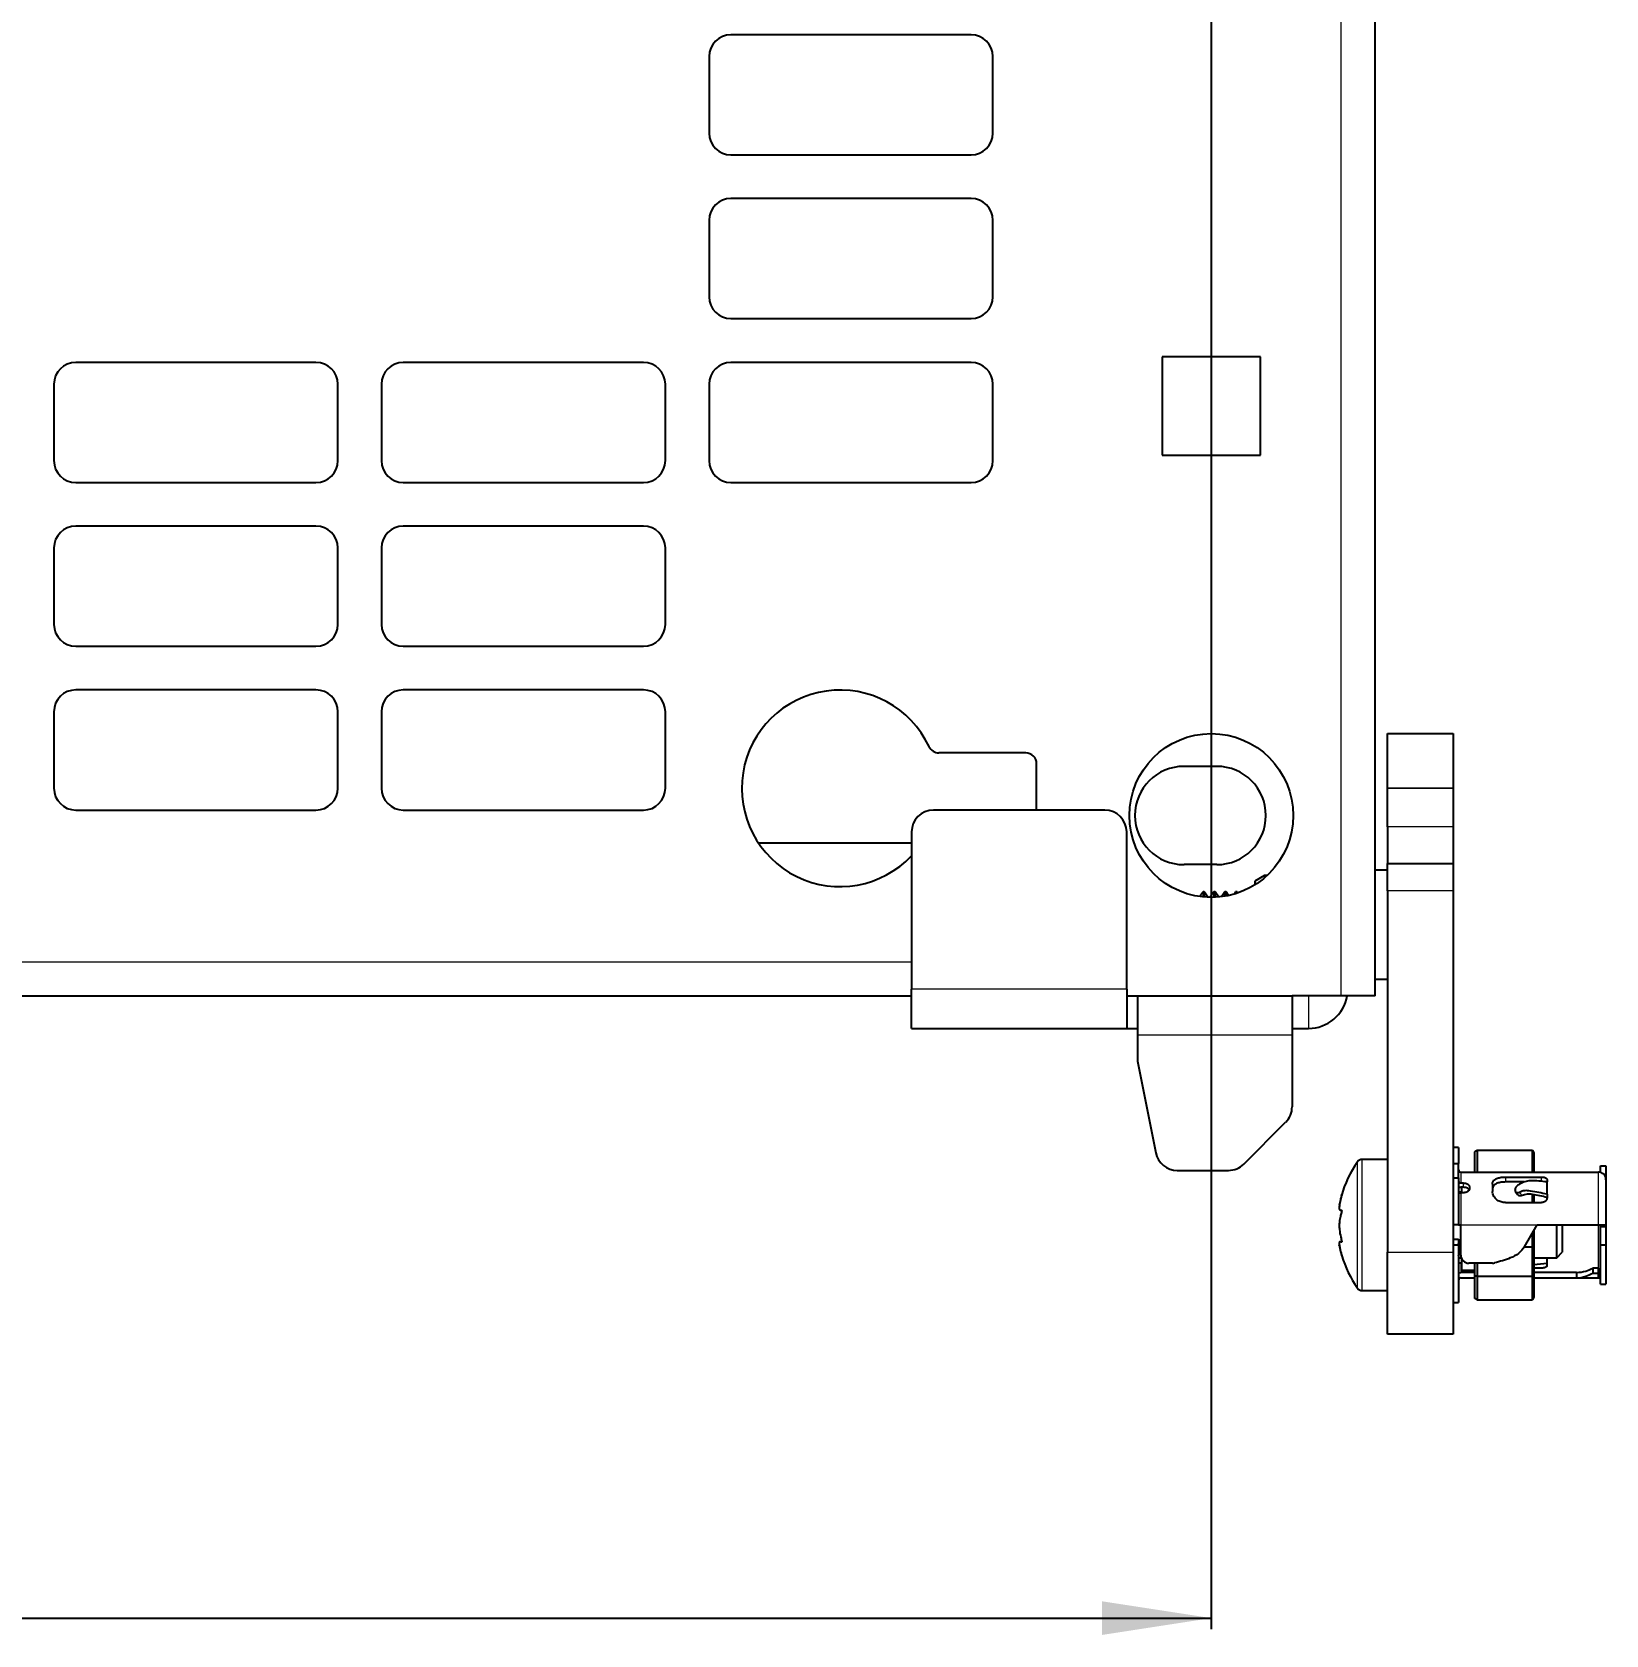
# Model space of a CAD drawing. Header units: millimetres. Extents: x -592 to 811, y -14 to 1990.
# Drawn here: x -123.4 to 20.7, y 92.3 to 239.1 of the extents above; entities that cross this region are included whole.
import ezdxf

# ---------------------------------------------------------------- set-up
doc = ezdxf.new("R2010")
doc.units = ezdxf.units.MM
doc.layers.add('FORMAT', color=7, linetype='Continuous')
doc.styles.add('SLDTEXTSTYLE0', font='TXT', dxfattribs={"width": 0.75})
doc.dimstyles.new('SLDDIMSTYLE0', dxfattribs={"dimtxt": 20, "dimasz": 10, "dimexe": 0, "dimexo": 0.0625, "dimgap": 5, "dimtad": 2, "dimdec": 1, "dimrnd": 1e-09, "dimzin": 12, "dimdsep": 46, "dimtxsty": 'SLDTEXTSTYLE0', "dimsah": 1, "dimcen": 0.09, "dimadec": 0, "dimazin": 3, "dimtfac": 1, "dimtofl": 0, "dimtmove": 0, "dimatfit": 3, "dimfxl": 0, "dimfrac": 2, "dimtolj": 1, "dimtzin": 12, "dimarcsym": 0})

# ---------------------------------------------------------------- blocks, each defined once
blk = doc.blocks.new('_D_4')
at = {"layer": 'FORMAT'}
for p, q in [((-471.42, 992.33), (-471.42, 92.84)), ((-15.42, 992.33), (-15.42, 92.84)), ((-471.42, 93.84), (-15.42, 93.84))]:
    blk.add_line(p, q, dxfattribs=at)
for points in [[(-471.42, 93.84), (-461.42, 92.3), (-461.42, 95.38)], [(-15.42, 93.84), (-25.42, 95.38), (-25.42, 92.3)]]:
    blk.add_solid(points, dxfattribs=at)
at = {"layer": 'FORMAT', "insert": (-265.59, 119.62), "char_height": 20, "attachment_point": 1, "style": 'SLDTEXTSTYLE0'}
blk.add_mtext('456', dxfattribs=at)

msp = doc.modelspace()

# ---------------------------------------------------------------- linework, layer by layer
at = {"color": 8, "linetype": 'Continuous', "lineweight": 18}
for p, q in [((-3.52, 150.84), (-3.52, 1833.84)), ((6.73, 169.84), (0.73, 169.84)), ((0.73, 169.83), (6.73, 169.83)), ((6.73, 166.3), (0.73, 166.3)), ((6.73, 160.45), (0.73, 160.45)), ((-443.47, 153.93), (-42.87, 153.93)), ((-23.17, 151.44), (-42.87, 151.44)), ((-6.52, 150.84), (-6.52, 147.84)), ((-22.17, 147.24), (-8.02, 147.24)), ((-2.04, 124.07), (-2.04, 135.61)), ((-1.6, 123.84), (-1.6, 135.84)), ((7.43, 134.69), (7.43, 133.68)), ((7.68, 133.29), (7.68, 133.68)), ((11.53, 134.23), (11.53, 133.78)), ((14.83, 133.78), (14.83, 134.23)), ((20.03, 129.84), (20.03, 134.69)), ((7.43, 132.79), (7.43, 129.84)), ((7.43, 129.84), (14.43, 129.84)), ((20.03, 125.89), (20.03, 129.84)), ((0.73, 127.34), (6.73, 127.34)), ((7.43, 126.39), (7.43, 125.49))]:
    msp.add_line(p, q, dxfattribs=at)
at = {"color": 7, "linetype": 'Continuous', "lineweight": 25}
for p, q in [((-0.42, 150.84), (-0.42, 1833.84)), ((-37.42, 238.84), (-59.42, 238.84)), ((-61.42, 236.84), (-61.42, 229.84)), ((-35.42, 229.84), (-35.42, 236.84)), ((-59.42, 227.84), (-37.42, 227.84)), ((-37.42, 223.84), (-59.42, 223.84)), ((-61.42, 221.84), (-61.42, 214.84)), ((-35.42, 214.84), (-35.42, 221.84)), ((-59.42, 212.84), (-37.42, 212.84)), ((-97.42, 208.84), (-119.42, 208.84)), ((-67.42, 208.84), (-89.42, 208.84)), ((-37.42, 208.84), (-59.42, 208.84)), ((-19.92, 209.34), (-19.92, 200.34)), ((-10.92, 209.34), (-19.92, 209.34)), ((-10.92, 200.34), (-10.92, 209.34)), ((-121.42, 206.84), (-121.42, 199.84)), ((-95.42, 199.84), (-95.42, 206.84)), ((-91.42, 206.84), (-91.42, 199.84)), ((-65.42, 199.84), (-65.42, 206.84)), ((-61.42, 206.84), (-61.42, 199.84)), ((-35.42, 199.84), (-35.42, 206.84)), ((-19.92, 200.34), (-10.92, 200.34)), ((-119.42, 197.84), (-97.42, 197.84)), ((-89.42, 197.84), (-67.42, 197.84)), ((-59.42, 197.84), (-37.42, 197.84)), ((-97.42, 193.84), (-119.42, 193.84)), ((-67.42, 193.84), (-89.42, 193.84)), ((-121.42, 191.84), (-121.42, 184.84)), ((-95.42, 184.84), (-95.42, 191.84)), ((-91.42, 191.84), (-91.42, 184.84)), ((-65.42, 184.84), (-65.42, 191.84)), ((-119.42, 182.84), (-97.42, 182.84)), ((-89.42, 182.84), (-67.42, 182.84)), ((-97.42, 178.84), (-119.42, 178.84)), ((-67.42, 178.84), (-89.42, 178.84)), ((-121.42, 176.84), (-121.42, 169.84)), ((-95.42, 169.84), (-95.42, 176.84)), ((-91.42, 176.84), (-91.42, 169.84)), ((-65.42, 169.84), (-65.42, 176.84)), ((0.73, 174.84), (6.73, 174.84)), ((0.73, 169.84), (0.73, 174.84)), ((6.73, 174.84), (6.73, 169.84)), ((-32.42, 173.08), (-40.37, 173.08)), ((-31.42, 167.84), (-31.42, 172.08)), ((-14.92, 171.84), (-17.92, 171.84)), ((0.73, 169.84), (0.73, 169.83)), ((0.73, 166.3), (0.73, 169.83)), ((6.73, 169.84), (6.73, 169.83)), ((6.73, 169.83), (6.73, 166.3)), ((-119.42, 167.84), (-97.42, 167.84)), ((-89.42, 167.84), (-67.42, 167.84)), ((-25.17, 167.84), (-40.87, 167.84)), ((0.73, 166.3), (0.73, 162.95)), ((6.73, 166.3), (6.73, 162.95)), ((-56.91, 164.83), (-42.87, 164.83)), ((-42.87, 165.84), (-42.87, 151.44)), ((-23.17, 151.44), (-23.17, 165.84)), ((0.73, 162.95), (6.73, 162.95)), ((0.73, 160.45), (0.73, 162.95)), ((6.73, 162.95), (6.73, 160.45)), ((-14.92, 162.84), (-17.92, 162.84)), ((-10.56, 161.84), (-11.42, 161.34)), ((-10.33, 161.84), (-10.56, 161.84)), ((-10.56, 161.84), (-10.56, 161.63)), ((0.73, 162.34), (-0.42, 162.34)), ((-16.17, 160.34), (-16.42, 160.09)), ((-16.42, 160.09), (-16.42, 159.9)), ((-16.06, 160.34), (-16.17, 160.34)), ((-16.17, 160.34), (-16.17, 159.87)), ((-15.71, 159.84), (-16.06, 160.34)), ((-16.06, 160.34), (-16.06, 159.86)), ((-15.19, 160.34), (-15.54, 159.84)), ((-15.06, 160.34), (-15.19, 160.34)), ((-15.19, 160.34), (-15.19, 159.84)), ((-14.73, 159.87), (-15.06, 160.34)), ((-15.06, 160.34), (-15.06, 159.85)), ((-14.19, 160.34), (-14.5, 159.89)), ((-14.06, 160.34), (-14.19, 160.34)), ((-14.19, 160.34), (-14.19, 159.94)), ((-13.83, 160.01), (-14.06, 160.34)), ((-14.06, 160.34), (-14.06, 159.96)), ((-13.19, 160.34), (-13.34, 160.13)), ((-13.06, 160.34), (-13.19, 160.34)), ((-13.19, 160.34), (-13.19, 160.18)), ((-12.99, 160.24), (-13.06, 160.34)), ((-13.06, 160.34), (-13.06, 160.22)), ((-11.42, 161.34), (-11.42, 160.99)), ((0.73, 160.45), (0.73, 127.34)), ((6.73, 160.45), (6.73, 127.34)), ((-42.87, 147.84), (-42.87, 151.44)), ((-23.17, 151.44), (-23.17, 147.84)), ((-0.42, 152.34), (0.73, 152.34)), ((-443.47, 150.83), (-42.87, 150.83)), ((-23.17, 150.84), (-22.17, 150.84)), ((-22.17, 150.84), (-22.17, 147.24)), ((-22.17, 150.84), (-8.02, 150.84)), ((-3.52, 150.84), (-8.02, 150.84)), ((-8.02, 150.84), (-8.02, 147.24)), ((-0.42, 150.84), (-3.52, 150.84)), ((-42.87, 147.84), (-23.17, 147.84)), ((-23.17, 147.84), (-22.17, 147.84)), ((-22.17, 147.24), (-22.17, 144.84)), ((-8.02, 147.84), (-6.52, 147.84)), ((-8.02, 147.24), (-8.02, 140.67)), ((-22.17, 144.84), (-20.5, 136.44)), ((-12.44, 135.42), (-8.61, 139.25)), ((7.23, 136.94), (6.73, 136.94)), ((7.23, 136.94), (7.23, 135.47)), ((8.73, 136.55), (8.93, 136.68)), ((8.73, 134.69), (8.73, 136.55)), ((8.93, 136.68), (8.93, 134.69)), ((8.93, 136.68), (14.01, 136.68)), ((14.01, 134.69), (14.01, 136.68)), ((14.01, 136.68), (14.13, 136.45)), ((0.73, 135.84), (-1.6, 135.84)), ((6.73, 135.47), (7.23, 135.47)), ((7.23, 134.16), (7.23, 135.47)), ((14.13, 136.45), (14.13, 134.69)), ((20.23, 135.27), (20.73, 135.27)), ((20.23, 134.66), (20.23, 135.27)), ((20.73, 135.27), (20.73, 133.99)), ((-18.54, 134.84), (-13.85, 134.84)), ((6.73, 134.16), (7.23, 134.16)), ((7.23, 134.16), (7.23, 129.84)), ((7.43, 134.69), (18.03, 134.69)), ((7.68, 133.68), (7.43, 133.68)), ((10.33, 133.59), (10.33, 132.91)), ((11.53, 134.23), (14.83, 134.23)), ((13.24, 133.78), (11.53, 133.78)), ((15.33, 134), (15.33, 133.78)), ((15.33, 132.65), (15.33, 133.78)), ((18.03, 134.69), (20.03, 134.69)), ((20.73, 133.99), (20.73, 129.84)), ((7.53, 132.84), (7.27, 132.84)), ((7.68, 133.29), (7.43, 133.29)), ((7.68, 132.79), (7.43, 132.79)), ((7.53, 132.79), (7.53, 133.29)), ((8.23, 133.32), (8.23, 133.21)), ((12.4, 133.03), (12.4, 133.06)), ((12.44, 132.89), (12.67, 132.6)), ((14.01, 131.89), (14.01, 132.66)), ((14.13, 132.61), (14.13, 131.89)), ((15.33, 132.65), (15.33, 132.33)), ((11.53, 131.89), (14.83, 131.89)), ((7.23, 129.84), (6.73, 129.84)), ((7.23, 129.84), (7.43, 129.84)), ((7.43, 127.09), (7.43, 129.84)), ((13.27, 127.84), (14.43, 129.84)), ((14.13, 129.32), (14.13, 127.84)), ((14.43, 129.84), (20.03, 129.84)), ((16.23, 129.7), (16.23, 129.84)), ((16.23, 126.84), (16.23, 129.7)), ((16.73, 129.84), (16.73, 127.34)), ((20.03, 129.84), (20.73, 129.84)), ((20.23, 129.71), (20.23, 129.84)), ((20.23, 129.71), (20.73, 129.71)), ((20.23, 128.01), (20.23, 129.71)), ((20.73, 129.84), (20.73, 129.71)), ((20.73, 129.71), (20.73, 128.01)), ((-3.49, 128.31), (-3.63, 128.31)), ((6.73, 128.53), (7.23, 128.53)), ((7.23, 128), (6.73, 128)), ((7.23, 128.53), (7.23, 128)), ((7.23, 128.39), (7.43, 128.38)), ((7.23, 128), (7.23, 122.74)), ((13.27, 127.84), (14.01, 127.84)), ((14.01, 127.84), (14.01, 129.12)), ((14.01, 125.14), (14.01, 127.84)), ((14.13, 127.84), (14.01, 127.84)), ((14.13, 127.84), (14.13, 125.17)), ((20.23, 128.01), (20.73, 128.01)), ((20.23, 124.41), (20.23, 128.01)), ((20.73, 128.01), (20.73, 124.41)), ((0.73, 119.84), (0.73, 127.34)), ((6.73, 127.34), (6.73, 119.84)), ((7.23, 126.84), (7.47, 126.84)), ((7.53, 126.39), (7.43, 126.39)), ((7.53, 125.69), (7.53, 126.71)), ((10.33, 126.34), (8.18, 126.34)), ((8.73, 125.16), (8.73, 126.34)), ((8.93, 126.34), (8.93, 125.14)), ((14.13, 126.84), (16.23, 126.84)), ((15.33, 126.3), (14.13, 126.18)), ((15.33, 126.3), (15.33, 126.84)), ((15.33, 126.13), (15.33, 126.3)), ((16.23, 126.84), (16.73, 127.34)), ((8.73, 125.49), (7.43, 125.49)), ((7.43, 124.99), (8.73, 124.99)), ((7.53, 125.69), (8.73, 125.69)), ((8.73, 123.12), (8.73, 125.16)), ((8.93, 125.14), (8.73, 125.16)), ((8.93, 125.14), (8.93, 122.99)), ((8.93, 125.14), (14.01, 125.14)), ((14.13, 125.17), (14.01, 125.14)), ((14.01, 122.99), (14.01, 125.14)), ((14.83, 125.89), (14.13, 125.89)), ((18.03, 125.49), (14.13, 125.49)), ((14.13, 125.17), (14.13, 123.22)), ((14.13, 124.99), (18.03, 124.99)), ((18.03, 125.49), (18.03, 124.99)), ((18.03, 124.99), (20.03, 124.99)), ((19.53, 125.89), (19.53, 125.44)), ((20.03, 125.89), (19.53, 125.89)), ((19.53, 125.44), (20.03, 125.44)), ((20.03, 125.44), (20.03, 125.89)), ((-1.6, 123.84), (0.73, 123.84)), ((20.23, 124.41), (20.73, 124.41)), ((6.73, 122.74), (7.23, 122.74)), ((8.93, 122.99), (8.73, 123.12)), ((8.93, 122.99), (14.01, 122.99)), ((14.13, 123.22), (14.01, 122.99)), ((6.73, 119.84), (0.73, 119.84))]:
    msp.add_line(p, q, dxfattribs=at)
at = {"color": 7, "linetype": 'Continuous', "lineweight": 25, "flags": 128}
for points in [[(-3.51, 132.52), (-3.57, 132.27), (-3.69, 131.76)], [(7.23, 133.31), (7.29, 133.3), (7.43, 133.29)], [(7.23, 132.91), (7.23, 132.89), (7.24, 132.86), (7.26, 132.84), (7.28, 132.82), (7.31, 132.81), (7.35, 132.8), (7.39, 132.79), (7.43, 132.79)], [(7.53, 132.96), (7.48, 132.87), (7.47, 132.84)], [(-3.69, 127.92), (-3.58, 127.41), (-3.47, 127.02)], [(7.23, 126.36), (7.29, 126.38), (7.43, 126.39)], [(7.23, 125.46), (7.29, 125.47), (7.43, 125.49)], [(20.03, 124.99), (20.16, 125), (20.23, 125.02)]]:
    msp.add_lwpolyline(points, dxfattribs=at)
at = {"color": 7, "linetype": 'Continuous', "lineweight": 25}
msp.add_circle((-15.42, 167.34), 7.5, dxfattribs=at)
for centre, radius, start, end in [((-59.42, 236.84), 2, 90, 180), ((-37.42, 236.84), 2, 0, 90), ((-59.42, 229.84), 2, 180, 270), ((-37.42, 229.84), 2, 270, 0), ((-59.42, 221.84), 2, 90, 180), ((-37.42, 221.84), 2, 0, 90), ((-59.42, 214.84), 2, 180, 270), ((-37.42, 214.84), 2, 270, 0), ((-119.42, 206.84), 2, 90, 180), ((-97.42, 206.84), 2, 0, 90), ((-89.42, 206.84), 2, 90, 180), ((-67.42, 206.84), 2, 0, 90), ((-59.42, 206.84), 2, 90, 180), ((-37.42, 206.84), 2, 0, 90), ((-119.42, 199.84), 2, 180, 270), ((-97.42, 199.84), 2, 270, 0), ((-89.42, 199.84), 2, 180, 270), ((-67.42, 199.84), 2, 270, 0), ((-59.42, 199.84), 2, 180, 270), ((-37.42, 199.84), 2, 270, 0), ((-119.42, 191.84), 2, 90, 180), ((-97.42, 191.84), 2, 0, 90), ((-89.42, 191.84), 2, 90, 180), ((-67.42, 191.84), 2, 0, 90), ((-119.42, 184.84), 2, 180, 270), ((-97.42, 184.84), 2, 270, 0), ((-89.42, 184.84), 2, 180, 270), ((-67.42, 184.84), 2, 270, 0), ((-119.42, 176.84), 2, 90, 180), ((-97.42, 176.84), 2, 0, 90), ((-89.42, 176.84), 2, 90, 180), ((-67.42, 176.84), 2, 0, 90), ((-49.42, 169.83), 9, 25.1507, 316.7004), ((-40.37, 174.08), 1, 205.1507, 270), ((-32.42, 172.08), 1, 0, 90), ((-17.92, 167.34), 4.5, 90, 270), ((-14.92, 167.34), 4.5, 270, 90), ((-119.42, 169.84), 2, 180, 270), ((-97.42, 169.84), 2, 270, 0), ((-89.42, 169.84), 2, 180, 270), ((-67.42, 169.84), 2, 270, 0), ((-40.87, 165.84), 2, 90, 180), ((-25.17, 165.84), 2, 0, 90), ((-6.52, 151.44), 3.6, 270, 350.4059), ((-10.02, 140.67), 2, 315, 360), ((-18.54, 136.84), 2, 191.3099, 270), ((-13.85, 136.84), 2, 270, 315), ((6.13, 129.84), 10, 144.7485, 164.4243), ((-1.6, 135.3), 0.54, 90, 144.7485), ((7.43, 134.89), 0.2, 180, 270), ((7.41, 133.87), 0.183, 187.3339, 275.8124), ((20.03, 133.99), 0.7, 360, 90), ((6.13, 129.84), 10, 196.3891, 215.2515), ((7.32, 126.76), 0.0996, 125.5332, 176.0721), ((8.18, 127.09), 0.75, 180, 270), ((10.33, 127.09), 0.75, 270, 285.0484), ((7.43, 124.79), 0.2, 90, 180), ((20.03, 125.69), 0.2, 270, 360), ((-1.6, 124.38), 0.54, 215.2515, 270)]:
    msp.add_arc(centre, radius, start, end, dxfattribs=at)
for points, knots in [([(7.68, 133.68), (7.74, 133.68), (7.86, 133.67), (8.03, 133.62), (8.15, 133.53), (8.22, 133.42), (8.22, 133.35), (8.23, 133.32)], [0, 0, 0, 0, 0.214393, 0.428789, 0.643061, 0.856854, 1, 1, 1, 1]), ([(10.33, 133.59), (10.34, 133.67), (10.36, 133.84), (10.56, 134.03), (10.86, 134.16), (11.2, 134.22), (11.43, 134.23), (11.53, 134.23)], [0, 0, 0, 0, 0.212833, 0.42585, 0.635542, 0.846587, 1, 1, 1, 1]), ([(11.53, 133.78), (11.39, 133.77), (11.12, 133.76), (10.76, 133.67), (10.49, 133.52), (10.35, 133.33), (10.33, 133.18), (10.33, 133.12)], [0, 0, 0, 0, 0.2128745, 0.4257668, 0.6379374, 0.8473525, 1, 1, 1, 1]), ([(15.33, 133.78), (14.83, 133.85), (14.16, 133.93), (13.26, 133.83), (12.96, 133.66), (12.8, 133.57)], [0, 0, 0, 0, 0.587693, 0.790818, 1, 1, 1, 1]), ([(14.83, 134.23), (14.88, 134.23), (14.99, 134.23), (15.14, 134.19), (15.26, 134.13), (15.32, 134.06), (15.32, 134.02), (15.33, 134)], [0, 0, 0, 0, 0.2144453, 0.4288931, 0.6432387, 0.8571881, 1, 1, 1, 1]), ([(-3.51, 132.53), (-3.5, 132.55), (-3.49, 132.59), (-3.48, 132.62), (-3.47, 132.63), (-3.47, 132.63), (-3.48, 132.62), (-3.49, 132.59), (-3.54, 132.37), (-3.64, 131.98), (-3.7, 131.53), (-3.7, 131.28), (-3.64, 131.21), (-3.56, 131.21), (-3.5, 131.2), (-3.48, 131.18), (-3.48, 131.15), (-3.47, 131.12), (-3.48, 131.1), (-3.48, 131.04), (-3.53, 130.87), (-3.61, 130.58), (-3.68, 130.19), (-3.71, 129.78), (-3.68, 129.28), (-3.6, 128.88), (-3.52, 128.56), (-3.49, 128.43), (-3.48, 128.37), (-3.47, 128.34), (-3.47, 128.32), (-3.48, 128.29), (-3.5, 128.27), (-3.58, 128.28), (-3.66, 128.34), (-3.71, 128.24), (-3.69, 127.94), (-3.61, 127.57), (-3.54, 127.28), (-3.51, 127.17), (-3.49, 127.1), (-3.48, 127.06), (-3.48, 127.04), (-3.48, 127.04), (-3.47, 127.04)], [0, 0, 0, 0, 0.010728, 0.015224, 0.018112, 0.020571, 0.023024, 0.027377, 0.040819, 0.103498, 0.166695, 0.204011, 0.256335, 0.314494, 0.327735, 0.341099, 0.344105, 0.346621, 0.34914, 0.352978, 0.363553, 0.410702, 0.470972, 0.507237, 0.543762, 0.627026, 0.651816, 0.664256, 0.66927, 0.671997, 0.674747, 0.677852, 0.683424, 0.704689, 0.788652, 0.828321, 0.868497, 0.946466, 0.965714, 0.977954, 0.986009, 0.994111, 0.997345, 1, 1, 1, 1]), ([(8.19, 133.06), (8.16, 133.1), (8.11, 133.17), (7.97, 133.24), (7.82, 133.28), (7.72, 133.29), (7.68, 133.29)], [0, 0, 0, 0, 0.252501, 0.531568, 0.811143, 1, 1, 1, 1]), ([(8.23, 133.21), (8.22, 133.16), (8.21, 133.07), (8.11, 132.95), (7.97, 132.85), (7.82, 132.8), (7.72, 132.79), (7.68, 132.79)], [0, 0, 0, 0, 0.214305, 0.42865, 0.642279, 0.856223, 1, 1, 1, 1]), ([(11.53, 131.89), (11.39, 131.9), (11.12, 131.92), (10.76, 132.11), (10.49, 132.37), (10.35, 132.66), (10.33, 132.84), (10.33, 132.91)], [0, 0, 0, 0, 0.213238, 0.42649, 0.63916, 0.849598, 1, 1, 1, 1]), ([(12.8, 133.57), (12.75, 133.54), (12.66, 133.49), (12.53, 133.37), (12.44, 133.24), (12.4, 133.13), (12.4, 133.08), (12.4, 133.06)], [0, 0, 0, 0, 0.225867, 0.451734, 0.677598, 0.903479, 1, 1, 1, 1]), ([(12.4, 133.03), (12.4, 132.99), (12.41, 132.92), (12.49, 132.84), (12.6, 132.8), (12.71, 132.81), (12.78, 132.83), (12.8, 132.83)], [0, 0, 0, 0, 0.225883, 0.451767, 0.67765, 0.903524, 1, 1, 1, 1]), ([(12.68, 132.6), (12.69, 132.59), (12.7, 132.57), (12.71, 132.56), (12.72, 132.55)], [0, 0, 0, 0, 0.872289, 1, 1, 1, 1]), ([(13.05, 132.53), (13, 132.52), (12.9, 132.49), (12.79, 132.51), (12.74, 132.54), (12.72, 132.55)], [0, 0, 0, 0, 0.3691258, 0.7382556, 1, 1, 1, 1]), ([(15.33, 132.65), (14.83, 132.76), (14.16, 132.91), (13.26, 133.02), (12.96, 132.9), (12.8, 132.83)], [0, 0, 0, 0, 0.5876932, 0.7908183, 1, 1, 1, 1]), ([(15.33, 132.36), (14.9, 132.46), (14.3, 132.6), (13.49, 132.71), (13.2, 132.59), (13.05, 132.53)], [0, 0, 0, 0, 0.56666, 0.780905, 1, 1, 1, 1]), ([(15.33, 132.33), (15.32, 132.28), (15.31, 132.18), (15.22, 132.05), (15.1, 131.95), (14.96, 131.89), (14.86, 131.89), (14.83, 131.89)], [0, 0, 0, 0, 0.214373, 0.428779, 0.642592, 0.856666, 1, 1, 1, 1]), ([(-3.69, 131.75), (-3.69, 131.73), (-3.7, 131.68), (-3.7, 131.69), (-3.69, 131.7)], [0, 0, 0, 0, 0.65651, 1, 1, 1, 1]), ([(-3.69, 127.92), (-3.69, 127.94), (-3.7, 127.99), (-3.7, 127.98), (-3.69, 127.97)], [0, 0, 0, 0, 0.429774, 1, 1, 1, 1]), ([(7.23, 128.12), (7.23, 128.13), (7.23, 128.15), (7.25, 128.18), (7.28, 128.2), (7.35, 128.19), (7.4, 128.19), (7.43, 128.18)], [0, 0, 0, 0, 0.195302, 0.377541, 0.538909, 0.761383, 1, 1, 1, 1]), ([(13.27, 127.84), (13.1, 127.62), (12.75, 127.18), (11.77, 126.71), (11.01, 126.5), (10.52, 126.36)], [0, 0, 0, 0, 0.254027, 0.526591, 1, 1, 1, 1]), ([(7.23, 127.06), (7.23, 127.07), (7.23, 127.09), (7.25, 127.12), (7.28, 127.15), (7.36, 127.16), (7.41, 127.17), (7.44, 127.17)], [0, 0, 0, 0, 0.187462, 0.362386, 0.517277, 0.750642, 1, 1, 1, 1]), ([(15.33, 126.13), (15.32, 126.1), (15.31, 126.05), (15.22, 125.97), (15.1, 125.92), (14.96, 125.9), (14.86, 125.9), (14.83, 125.89)], [0, 0, 0, 0, 0.2142948, 0.4286301, 0.6422302, 0.856153, 1, 1, 1, 1]), ([(18.03, 125.49), (18.31, 125.51), (18.81, 125.56), (19.31, 125.79), (19.53, 125.89)], [0, 0, 0, 0, 0.559868, 1, 1, 1, 1]), ([(18.03, 124.99), (18.31, 125.02), (18.81, 125.08), (19.31, 125.33), (19.53, 125.44)], [0, 0, 0, 0, 0.559911, 1, 1, 1, 1]), ([(20.03, 124.99), (20.03, 125.02), (20.03, 125.08), (20.03, 125.33), (20.03, 125.44)], [0, 0, 0, 0, 0.559866, 1, 1, 1, 1])]:
    msp.add_open_spline(points, degree=3, knots=knots, dxfattribs=at)
at = {"color": 8, "linetype": 'Continuous', "lineweight": 18}
msp.add_open_spline([(12.8, 132.83), (12.84, 132.78), (12.91, 132.7), (12.99, 132.6), (13.04, 132.55), (13.05, 132.53)], degree=3, knots=[0, 0, 0, 0, 0.502362, 0.815418, 1, 1, 1, 1], dxfattribs=at)

# ---------------------------------------------------------------- dimensions: what is measured, and where the dimension line sits
at = {"layer": 'FORMAT'}
dim = msp.add_linear_dim(base=(-15.42, 93.84), p1=(-471.42, 992.34), p2=(-15.42, 992.34), angle=0, dimstyle='SLDDIMSTYLE0', dxfattribs=at)
dim.commit()
dim.dimension.update_dxf_attribs({"geometry": '_D_4', "text_midpoint": (-243.42, 93.84), "dimtype": 160})

doc.saveas('drawing.dxf')
